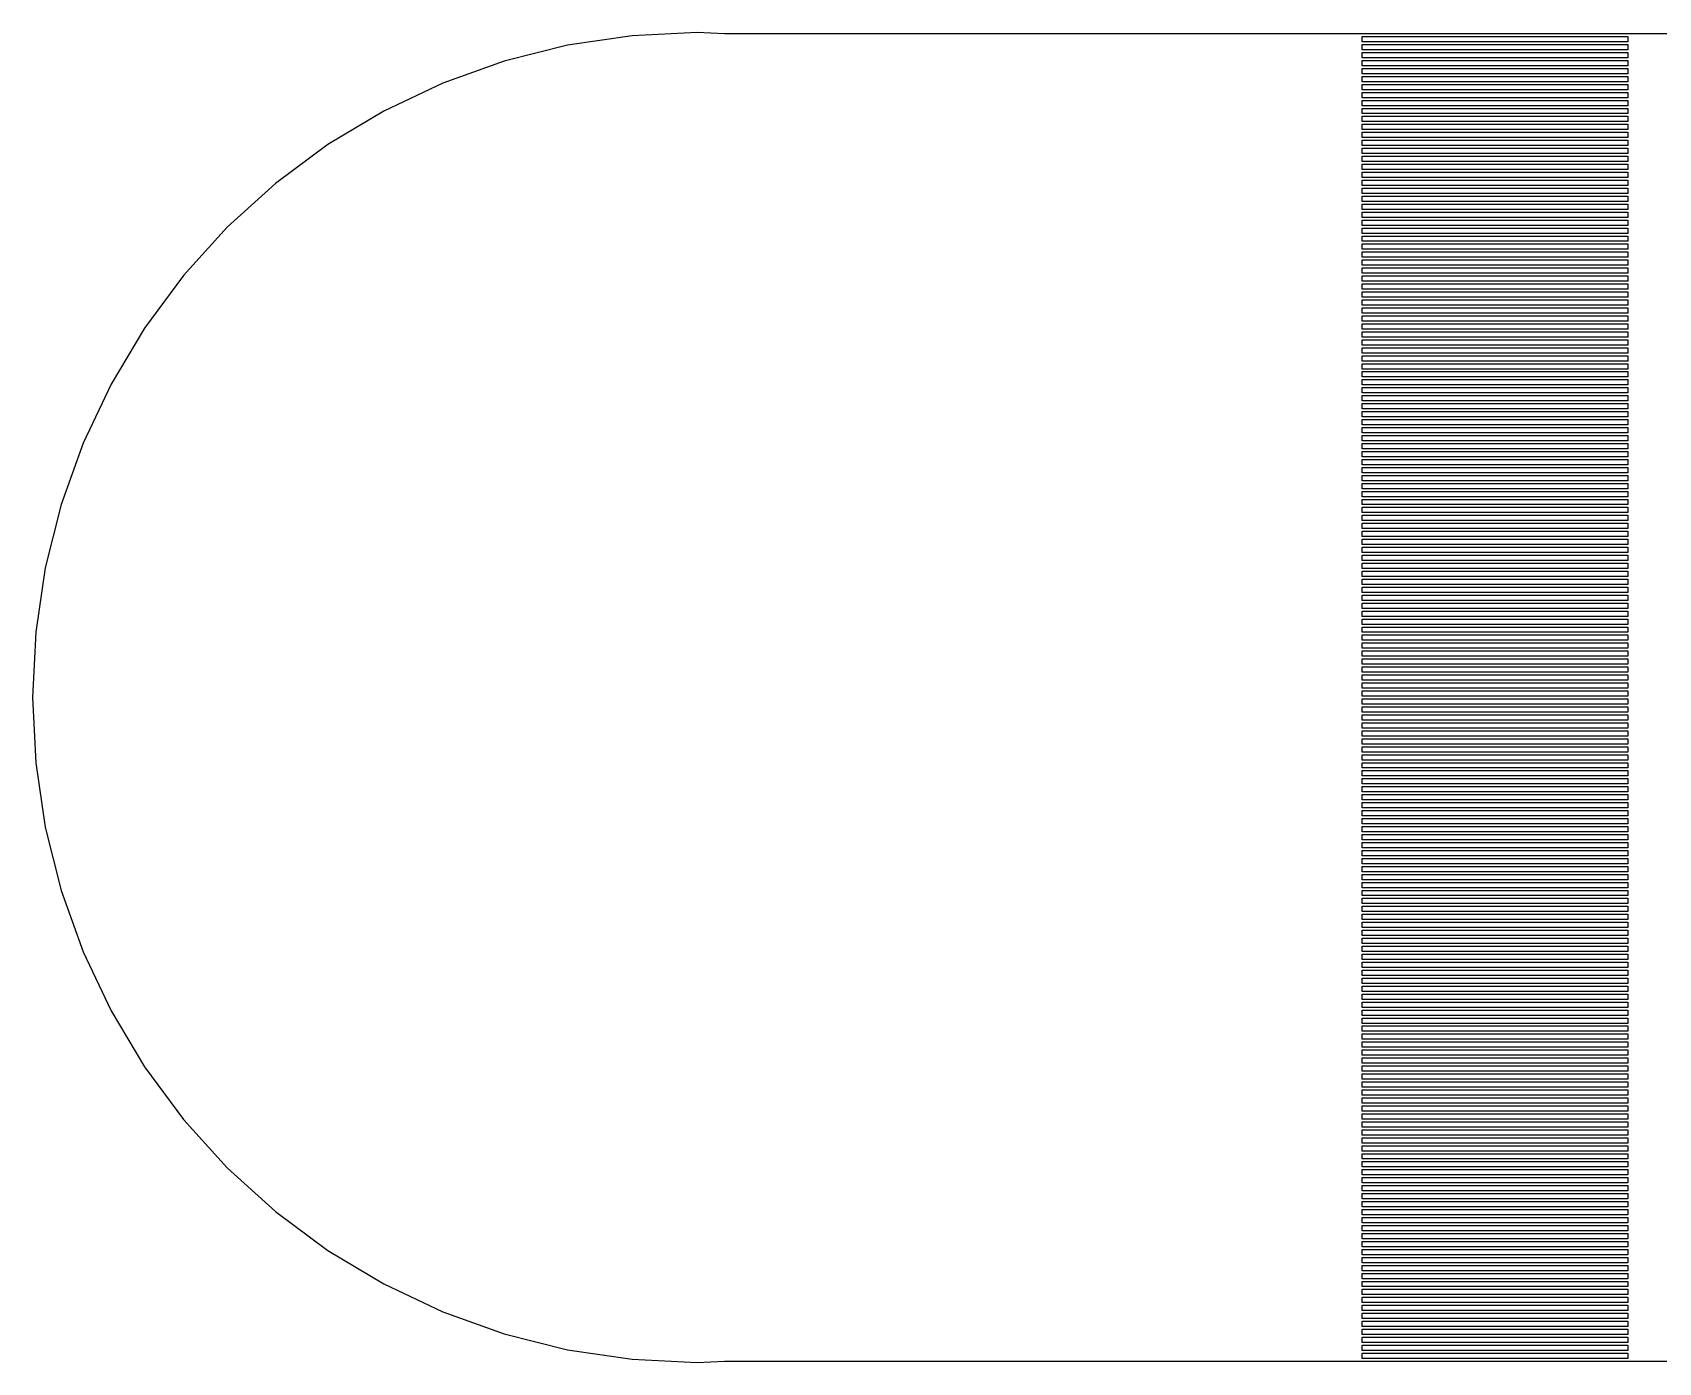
# Model space of a CAD drawing. Extents: x 0.5 to 47.5, y 0.5 to 53.5.
# Drawn here: x 0.5 to 6.62, y 30.5 to 35.5 of the extents above; entities that cross this region are included whole.
import ezdxf

# ---------------------------------------------------------------- set-up
doc = ezdxf.new("R2010")
doc.units = 0

msp = doc.modelspace()

# ---------------------------------------------------------------- linework, layer by layer
for p, q in [((2.75496, 35.488), (2.51228, 35.452)), ((3, 35.5), (2.75496, 35.488)), ((3.10187, 35.495), (3, 35.5)), ((8.89813, 35.495), (3.10187, 35.495)), ((5.5, 35.465), (5.5, 35.485)), ((5.5, 35.485), (6.5, 35.485)), ((6.5, 35.485), (6.5, 35.465)), ((2.51228, 35.452), (2.27429, 35.3923)), ((6.5, 35.465), (5.5, 35.465)), ((5.5, 35.435), (5.5, 35.455)), ((5.5, 35.455), (6.5, 35.455)), ((6.5, 35.435), (5.5, 35.435)), ((5.5, 35.405), (5.5, 35.425)), ((5.5, 35.425), (6.5, 35.425)), ((6.5, 35.455), (6.5, 35.435)), ((6.5, 35.425), (6.5, 35.405)), ((2.27429, 35.3923), (2.0433, 35.3097)), ((6.5, 35.405), (5.5, 35.405)), ((5.5, 35.375), (5.5, 35.395)), ((5.5, 35.395), (6.5, 35.395)), ((6.5, 35.375), (5.5, 35.375)), ((5.5, 35.345), (5.5, 35.365)), ((5.5, 35.365), (6.5, 35.365)), ((6.5, 35.345), (5.5, 35.345)), ((6.5, 35.395), (6.5, 35.375)), ((6.5, 35.365), (6.5, 35.345)), ((2.0433, 35.3097), (1.82152, 35.2048)), ((5.5, 35.315), (5.5, 35.335)), ((5.5, 35.335), (6.5, 35.335)), ((6.5, 35.315), (5.5, 35.315)), ((5.5, 35.285), (5.5, 35.305)), ((5.5, 35.305), (6.5, 35.305)), ((6.5, 35.285), (5.5, 35.285)), ((6.5, 35.335), (6.5, 35.315)), ((6.5, 35.305), (6.5, 35.285)), ((5.5, 35.255), (5.5, 35.275)), ((5.5, 35.275), (6.5, 35.275)), ((6.5, 35.255), (5.5, 35.255)), ((5.5, 35.225), (5.5, 35.245)), ((5.5, 35.245), (6.5, 35.245)), ((6.5, 35.225), (5.5, 35.225)), ((6.5, 35.275), (6.5, 35.255)), ((6.5, 35.245), (6.5, 35.225)), ((1.82152, 35.2048), (1.61108, 35.0787)), ((5.5, 35.195), (5.5, 35.215)), ((5.5, 35.215), (6.5, 35.215)), ((6.5, 35.195), (5.5, 35.195)), ((5.5, 35.165), (5.5, 35.185)), ((5.5, 35.185), (6.5, 35.185)), ((6.5, 35.165), (5.5, 35.165)), ((6.5, 35.215), (6.5, 35.195)), ((6.5, 35.185), (6.5, 35.165)), ((5.5, 35.135), (5.5, 35.155)), ((5.5, 35.155), (6.5, 35.155)), ((6.5, 35.135), (5.5, 35.135)), ((5.5, 35.105), (5.5, 35.125)), ((5.5, 35.125), (6.5, 35.125)), ((6.5, 35.105), (5.5, 35.105)), ((6.5, 35.155), (6.5, 35.135)), ((6.5, 35.125), (6.5, 35.105)), ((1.61108, 35.0787), (1.41403, 34.9325)), ((5.5, 35.075), (5.5, 35.095)), ((5.5, 35.095), (6.5, 35.095)), ((6.5, 35.075), (5.5, 35.075)), ((5.5, 35.045), (5.5, 35.065)), ((5.5, 35.065), (6.5, 35.065)), ((6.5, 35.045), (5.5, 35.045)), ((6.5, 35.095), (6.5, 35.075)), ((6.5, 35.065), (6.5, 35.045)), ((5.5, 35.015), (5.5, 35.035)), ((5.5, 35.035), (6.5, 35.035)), ((6.5, 35.015), (5.5, 35.015)), ((5.5, 34.985), (5.5, 35.005)), ((5.5, 35.005), (6.5, 35.005)), ((6.5, 34.985), (5.5, 34.985)), ((6.5, 35.035), (6.5, 35.015)), ((6.5, 35.005), (6.5, 34.985)), ((1.41403, 34.9325), (1.23224, 34.7678)), ((5.5, 34.955), (5.5, 34.975)), ((5.5, 34.975), (6.5, 34.975)), ((6.5, 34.955), (5.5, 34.955)), ((5.5, 34.925), (5.5, 34.945)), ((5.5, 34.945), (6.5, 34.945)), ((6.5, 34.925), (5.5, 34.925)), ((6.5, 34.975), (6.5, 34.955)), ((6.5, 34.945), (6.5, 34.925)), ((5.5, 34.895), (5.5, 34.915)), ((5.5, 34.915), (6.5, 34.915)), ((6.5, 34.895), (5.5, 34.895)), ((5.5, 34.865), (5.5, 34.885)), ((5.5, 34.885), (6.5, 34.885)), ((6.5, 34.865), (5.5, 34.865)), ((6.5, 34.915), (6.5, 34.895)), ((6.5, 34.885), (6.5, 34.865)), ((5.5, 34.835), (5.5, 34.855)), ((5.5, 34.855), (6.5, 34.855)), ((6.5, 34.835), (5.5, 34.835)), ((5.5, 34.805), (5.5, 34.825)), ((5.5, 34.825), (6.5, 34.825)), ((6.5, 34.805), (5.5, 34.805)), ((5.5, 34.775), (5.5, 34.795)), ((5.5, 34.795), (6.5, 34.795)), ((6.5, 34.855), (6.5, 34.835)), ((6.5, 34.825), (6.5, 34.805)), ((6.5, 34.795), (6.5, 34.775)), ((1.23224, 34.7678), (1.06747, 34.586)), ((6.5, 34.775), (5.5, 34.775)), ((5.5, 34.745), (5.5, 34.765)), ((5.5, 34.765), (6.5, 34.765)), ((6.5, 34.745), (5.5, 34.745)), ((5.5, 34.715), (5.5, 34.735)), ((5.5, 34.735), (6.5, 34.735)), ((6.5, 34.765), (6.5, 34.745)), ((6.5, 34.735), (6.5, 34.715)), ((6.5, 34.715), (5.5, 34.715)), ((5.5, 34.685), (5.5, 34.705)), ((5.5, 34.705), (6.5, 34.705)), ((6.5, 34.685), (5.5, 34.685)), ((5.5, 34.655), (5.5, 34.675)), ((5.5, 34.675), (6.5, 34.675)), ((6.5, 34.705), (6.5, 34.685)), ((6.5, 34.675), (6.5, 34.655)), ((6.5, 34.655), (5.5, 34.655)), ((5.5, 34.625), (5.5, 34.645)), ((5.5, 34.645), (6.5, 34.645)), ((6.5, 34.625), (5.5, 34.625)), ((5.5, 34.595), (5.5, 34.615)), ((5.5, 34.615), (6.5, 34.615)), ((6.5, 34.645), (6.5, 34.625)), ((6.5, 34.615), (6.5, 34.595)), ((1.06747, 34.586), (0.92134, 34.3889)), ((6.5, 34.595), (5.5, 34.595)), ((5.5, 34.565), (5.5, 34.585)), ((5.5, 34.585), (6.5, 34.585)), ((6.5, 34.565), (5.5, 34.565)), ((5.5, 34.535), (5.5, 34.555)), ((5.5, 34.555), (6.5, 34.555)), ((6.5, 34.585), (6.5, 34.565)), ((6.5, 34.555), (6.5, 34.535)), ((6.5, 34.535), (5.5, 34.535)), ((5.5, 34.505), (5.5, 34.525)), ((5.5, 34.525), (6.5, 34.525)), ((6.5, 34.505), (5.5, 34.505)), ((5.5, 34.475), (5.5, 34.495)), ((5.5, 34.495), (6.5, 34.495)), ((6.5, 34.525), (6.5, 34.505)), ((6.5, 34.495), (6.5, 34.475)), ((6.5, 34.475), (5.5, 34.475)), ((5.5, 34.445), (5.5, 34.465)), ((5.5, 34.465), (6.5, 34.465)), ((6.5, 34.445), (5.5, 34.445)), ((5.5, 34.415), (5.5, 34.435)), ((5.5, 34.435), (6.5, 34.435)), ((6.5, 34.465), (6.5, 34.445)), ((6.5, 34.435), (6.5, 34.415)), ((0.92134, 34.3889), (0.79521, 34.1785)), ((6.5, 34.415), (5.5, 34.415)), ((5.5, 34.385), (5.5, 34.405)), ((5.5, 34.405), (6.5, 34.405)), ((6.5, 34.385), (5.5, 34.385)), ((5.5, 34.355), (5.5, 34.375)), ((5.5, 34.375), (6.5, 34.375)), ((6.5, 34.405), (6.5, 34.385)), ((6.5, 34.375), (6.5, 34.355)), ((6.5, 34.355), (5.5, 34.355)), ((5.5, 34.325), (5.5, 34.345)), ((5.5, 34.345), (6.5, 34.345)), ((6.5, 34.325), (5.5, 34.325)), ((5.5, 34.295), (5.5, 34.315)), ((5.5, 34.315), (6.5, 34.315)), ((6.5, 34.345), (6.5, 34.325)), ((6.5, 34.315), (6.5, 34.295)), ((6.5, 34.295), (5.5, 34.295)), ((5.5, 34.265), (5.5, 34.285)), ((5.5, 34.285), (6.5, 34.285)), ((6.5, 34.265), (5.5, 34.265)), ((5.5, 34.235), (5.5, 34.255)), ((5.5, 34.255), (6.5, 34.255)), ((6.5, 34.285), (6.5, 34.265)), ((6.5, 34.255), (6.5, 34.235)), ((6.5, 34.235), (5.5, 34.235)), ((5.5, 34.205), (5.5, 34.225)), ((5.5, 34.225), (6.5, 34.225)), ((6.5, 34.205), (5.5, 34.205)), ((5.5, 34.175), (5.5, 34.195)), ((5.5, 34.195), (6.5, 34.195)), ((6.5, 34.225), (6.5, 34.205)), ((6.5, 34.195), (6.5, 34.175)), ((0.79521, 34.1785), (0.69031, 33.9567)), ((6.5, 34.175), (5.5, 34.175)), ((5.5, 34.145), (5.5, 34.165)), ((5.5, 34.165), (6.5, 34.165)), ((6.5, 34.145), (5.5, 34.145)), ((5.5, 34.115), (5.5, 34.135)), ((5.5, 34.135), (6.5, 34.135)), ((6.5, 34.165), (6.5, 34.145)), ((6.5, 34.135), (6.5, 34.115)), ((6.5, 34.115), (5.5, 34.115)), ((5.5, 34.085), (5.5, 34.105)), ((5.5, 34.105), (6.5, 34.105)), ((6.5, 34.085), (5.5, 34.085)), ((5.5, 34.055), (5.5, 34.075)), ((5.5, 34.075), (6.5, 34.075)), ((6.5, 34.105), (6.5, 34.085)), ((6.5, 34.075), (6.5, 34.055)), ((6.5, 34.055), (5.5, 34.055)), ((5.5, 34.025), (5.5, 34.045)), ((5.5, 34.045), (6.5, 34.045)), ((6.5, 34.025), (5.5, 34.025)), ((5.5, 33.995), (5.5, 34.015)), ((5.5, 34.015), (6.5, 34.015)), ((6.5, 34.045), (6.5, 34.025)), ((6.5, 34.015), (6.5, 33.995)), ((0.69031, 33.9567), (0.60765, 33.7257)), ((6.5, 33.995), (5.5, 33.995)), ((5.5, 33.965), (5.5, 33.985)), ((5.5, 33.985), (6.5, 33.985)), ((6.5, 33.965), (5.5, 33.965)), ((5.5, 33.935), (5.5, 33.955)), ((5.5, 33.955), (6.5, 33.955)), ((6.5, 33.985), (6.5, 33.965)), ((6.5, 33.955), (6.5, 33.935)), ((6.5, 33.935), (5.5, 33.935)), ((5.5, 33.905), (5.5, 33.925)), ((5.5, 33.925), (6.5, 33.925)), ((6.5, 33.905), (5.5, 33.905)), ((5.5, 33.875), (5.5, 33.895)), ((5.5, 33.895), (6.5, 33.895)), ((6.5, 33.925), (6.5, 33.905)), ((6.5, 33.895), (6.5, 33.875)), ((6.5, 33.875), (5.5, 33.875)), ((5.5, 33.845), (5.5, 33.865)), ((5.5, 33.865), (6.5, 33.865)), ((6.5, 33.845), (5.5, 33.845)), ((5.5, 33.815), (5.5, 33.835)), ((5.5, 33.835), (6.5, 33.835)), ((6.5, 33.865), (6.5, 33.845)), ((6.5, 33.835), (6.5, 33.815)), ((6.5, 33.815), (5.5, 33.815)), ((5.5, 33.785), (5.5, 33.805)), ((5.5, 33.805), (6.5, 33.805)), ((6.5, 33.785), (5.5, 33.785)), ((5.5, 33.755), (5.5, 33.775)), ((5.5, 33.775), (6.5, 33.775)), ((6.5, 33.755), (5.5, 33.755)), ((6.5, 33.805), (6.5, 33.785)), ((6.5, 33.775), (6.5, 33.755)), ((0.60765, 33.7257), (0.54805, 33.4877)), ((5.5, 33.725), (5.5, 33.745)), ((5.5, 33.745), (6.5, 33.745)), ((6.5, 33.725), (5.5, 33.725)), ((5.5, 33.695), (5.5, 33.715)), ((5.5, 33.715), (6.5, 33.715)), ((6.5, 33.695), (5.5, 33.695)), ((6.5, 33.745), (6.5, 33.725)), ((6.5, 33.715), (6.5, 33.695)), ((5.5, 33.665), (5.5, 33.685)), ((5.5, 33.685), (6.5, 33.685)), ((6.5, 33.665), (5.5, 33.665)), ((5.5, 33.635), (5.5, 33.655)), ((5.5, 33.655), (6.5, 33.655)), ((6.5, 33.635), (5.5, 33.635)), ((6.5, 33.685), (6.5, 33.665)), ((6.5, 33.655), (6.5, 33.635)), ((5.5, 33.605), (5.5, 33.625)), ((5.5, 33.625), (6.5, 33.625)), ((6.5, 33.605), (5.5, 33.605)), ((5.5, 33.575), (5.5, 33.595)), ((5.5, 33.595), (6.5, 33.595)), ((6.5, 33.575), (5.5, 33.575)), ((6.5, 33.625), (6.5, 33.605)), ((6.5, 33.595), (6.5, 33.575)), ((5.5, 33.545), (5.5, 33.565)), ((5.5, 33.565), (6.5, 33.565)), ((6.5, 33.545), (5.5, 33.545)), ((5.5, 33.515), (5.5, 33.535)), ((5.5, 33.535), (6.5, 33.535)), ((6.5, 33.515), (5.5, 33.515)), ((6.5, 33.565), (6.5, 33.545)), ((6.5, 33.535), (6.5, 33.515)), ((0.54805, 33.4877), (0.51204, 33.245)), ((5.5, 33.485), (5.5, 33.505)), ((5.5, 33.505), (6.5, 33.505)), ((6.5, 33.485), (5.5, 33.485)), ((5.5, 33.455), (5.5, 33.475)), ((5.5, 33.475), (6.5, 33.475)), ((6.5, 33.455), (5.5, 33.455)), ((6.5, 33.505), (6.5, 33.485)), ((6.5, 33.475), (6.5, 33.455)), ((5.5, 33.425), (5.5, 33.445)), ((5.5, 33.445), (6.5, 33.445)), ((6.5, 33.425), (5.5, 33.425)), ((5.5, 33.395), (5.5, 33.415)), ((5.5, 33.415), (6.5, 33.415)), ((6.5, 33.395), (5.5, 33.395)), ((6.5, 33.445), (6.5, 33.425)), ((6.5, 33.415), (6.5, 33.395)), ((5.5, 33.365), (5.5, 33.385)), ((5.5, 33.385), (6.5, 33.385)), ((6.5, 33.365), (5.5, 33.365)), ((5.5, 33.335), (5.5, 33.355)), ((5.5, 33.355), (6.5, 33.355)), ((6.5, 33.335), (5.5, 33.335)), ((6.5, 33.385), (6.5, 33.365)), ((6.5, 33.355), (6.5, 33.335)), ((5.5, 33.305), (5.5, 33.325)), ((5.5, 33.325), (6.5, 33.325)), ((6.5, 33.305), (5.5, 33.305)), ((5.5, 33.275), (5.5, 33.295)), ((5.5, 33.295), (6.5, 33.295)), ((6.5, 33.275), (5.5, 33.275)), ((6.5, 33.325), (6.5, 33.305)), ((6.5, 33.295), (6.5, 33.275)), ((0.51204, 33.245), (0.5, 33)), ((5.5, 33.245), (5.5, 33.265)), ((5.5, 33.265), (6.5, 33.265)), ((6.5, 33.245), (5.5, 33.245)), ((5.5, 33.215), (5.5, 33.235)), ((5.5, 33.235), (6.5, 33.235)), ((6.5, 33.215), (5.5, 33.215)), ((5.5, 33.185), (5.5, 33.205)), ((5.5, 33.205), (6.5, 33.205)), ((6.5, 33.265), (6.5, 33.245)), ((6.5, 33.235), (6.5, 33.215)), ((6.5, 33.205), (6.5, 33.185)), ((6.5, 33.185), (5.5, 33.185)), ((5.5, 33.155), (5.5, 33.175)), ((5.5, 33.175), (6.5, 33.175)), ((6.5, 33.155), (5.5, 33.155)), ((5.5, 33.125), (5.5, 33.145)), ((5.5, 33.145), (6.5, 33.145)), ((6.5, 33.175), (6.5, 33.155)), ((6.5, 33.145), (6.5, 33.125)), ((6.5, 33.125), (5.5, 33.125)), ((5.5, 33.095), (5.5, 33.115)), ((5.5, 33.115), (6.5, 33.115)), ((6.5, 33.095), (5.5, 33.095)), ((5.5, 33.065), (5.5, 33.085)), ((5.5, 33.085), (6.5, 33.085)), ((6.5, 33.115), (6.5, 33.095)), ((6.5, 33.085), (6.5, 33.065)), ((6.5, 33.065), (5.5, 33.065)), ((5.5, 33.035), (5.5, 33.055)), ((5.5, 33.055), (6.5, 33.055)), ((6.5, 33.035), (5.5, 33.035)), ((5.5, 33.005), (5.5, 33.025)), ((5.5, 33.025), (6.5, 33.025)), ((6.5, 33.055), (6.5, 33.035)), ((6.5, 33.025), (6.5, 33.005)), ((0.5, 33), (0.51204, 32.755)), ((6.5, 33.005), (5.5, 33.005)), ((5.5, 32.975), (5.5, 32.995)), ((5.5, 32.995), (6.5, 32.995)), ((6.5, 32.975), (5.5, 32.975)), ((5.5, 32.945), (5.5, 32.965)), ((5.5, 32.965), (6.5, 32.965)), ((6.5, 32.995), (6.5, 32.975)), ((6.5, 32.965), (6.5, 32.945)), ((6.5, 32.945), (5.5, 32.945)), ((5.5, 32.915), (5.5, 32.935)), ((5.5, 32.935), (6.5, 32.935)), ((6.5, 32.915), (5.5, 32.915)), ((5.5, 32.885), (5.5, 32.905)), ((5.5, 32.905), (6.5, 32.905)), ((6.5, 32.935), (6.5, 32.915)), ((6.5, 32.905), (6.5, 32.885)), ((6.5, 32.885), (5.5, 32.885)), ((5.5, 32.855), (5.5, 32.875)), ((5.5, 32.875), (6.5, 32.875)), ((6.5, 32.855), (5.5, 32.855)), ((5.5, 32.825), (5.5, 32.845)), ((5.5, 32.845), (6.5, 32.845)), ((6.5, 32.875), (6.5, 32.855)), ((6.5, 32.845), (6.5, 32.825)), ((6.5, 32.825), (5.5, 32.825)), ((5.5, 32.795), (5.5, 32.815)), ((5.5, 32.815), (6.5, 32.815)), ((6.5, 32.795), (5.5, 32.795)), ((5.5, 32.765), (5.5, 32.785)), ((5.5, 32.785), (6.5, 32.785)), ((6.5, 32.815), (6.5, 32.795)), ((6.5, 32.785), (6.5, 32.765)), ((0.51204, 32.755), (0.54805, 32.5123)), ((6.5, 32.765), (5.5, 32.765)), ((5.5, 32.735), (5.5, 32.755)), ((5.5, 32.755), (6.5, 32.755)), ((6.5, 32.735), (5.5, 32.735)), ((5.5, 32.705), (5.5, 32.725)), ((5.5, 32.725), (6.5, 32.725)), ((6.5, 32.755), (6.5, 32.735)), ((6.5, 32.725), (6.5, 32.705)), ((6.5, 32.705), (5.5, 32.705)), ((5.5, 32.675), (5.5, 32.695)), ((5.5, 32.695), (6.5, 32.695)), ((6.5, 32.675), (5.5, 32.675)), ((5.5, 32.645), (5.5, 32.665)), ((5.5, 32.665), (6.5, 32.665)), ((6.5, 32.695), (6.5, 32.675)), ((6.5, 32.665), (6.5, 32.645)), ((6.5, 32.645), (5.5, 32.645)), ((5.5, 32.615), (5.5, 32.635)), ((5.5, 32.635), (6.5, 32.635)), ((6.5, 32.615), (5.5, 32.615)), ((5.5, 32.585), (5.5, 32.605)), ((5.5, 32.605), (6.5, 32.605)), ((6.5, 32.635), (6.5, 32.615)), ((6.5, 32.605), (6.5, 32.585)), ((6.5, 32.585), (5.5, 32.585)), ((5.5, 32.555), (5.5, 32.575)), ((5.5, 32.575), (6.5, 32.575)), ((6.5, 32.555), (5.5, 32.555)), ((5.5, 32.525), (5.5, 32.545)), ((5.5, 32.545), (6.5, 32.545)), ((6.5, 32.575), (6.5, 32.555)), ((6.5, 32.545), (6.5, 32.525)), ((0.54805, 32.5123), (0.60765, 32.2743)), ((6.5, 32.525), (5.5, 32.525)), ((5.5, 32.495), (5.5, 32.515)), ((5.5, 32.515), (6.5, 32.515)), ((6.5, 32.495), (5.5, 32.495)), ((5.5, 32.465), (5.5, 32.485)), ((5.5, 32.485), (6.5, 32.485)), ((6.5, 32.515), (6.5, 32.495)), ((6.5, 32.485), (6.5, 32.465)), ((6.5, 32.465), (5.5, 32.465)), ((5.5, 32.435), (5.5, 32.455)), ((5.5, 32.455), (6.5, 32.455)), ((6.5, 32.435), (5.5, 32.435)), ((5.5, 32.405), (5.5, 32.425)), ((5.5, 32.425), (6.5, 32.425)), ((6.5, 32.455), (6.5, 32.435)), ((6.5, 32.425), (6.5, 32.405)), ((6.5, 32.405), (5.5, 32.405)), ((5.5, 32.375), (5.5, 32.395)), ((5.5, 32.395), (6.5, 32.395)), ((6.5, 32.375), (5.5, 32.375)), ((5.5, 32.345), (5.5, 32.365)), ((5.5, 32.365), (6.5, 32.365)), ((6.5, 32.395), (6.5, 32.375)), ((6.5, 32.365), (6.5, 32.345)), ((6.5, 32.345), (5.5, 32.345)), ((5.5, 32.315), (5.5, 32.335)), ((5.5, 32.335), (6.5, 32.335)), ((6.5, 32.315), (5.5, 32.315)), ((5.5, 32.285), (5.5, 32.305)), ((5.5, 32.305), (6.5, 32.305)), ((6.5, 32.335), (6.5, 32.315)), ((6.5, 32.305), (6.5, 32.285)), ((0.60765, 32.2743), (0.69031, 32.0433)), ((6.5, 32.285), (5.5, 32.285)), ((5.5, 32.255), (5.5, 32.275)), ((5.5, 32.275), (6.5, 32.275)), ((6.5, 32.255), (5.5, 32.255)), ((5.5, 32.225), (5.5, 32.245)), ((5.5, 32.245), (6.5, 32.245)), ((6.5, 32.275), (6.5, 32.255)), ((6.5, 32.245), (6.5, 32.225)), ((6.5, 32.225), (5.5, 32.225)), ((5.5, 32.195), (5.5, 32.215)), ((5.5, 32.215), (6.5, 32.215)), ((6.5, 32.195), (5.5, 32.195)), ((5.5, 32.165), (5.5, 32.185)), ((5.5, 32.185), (6.5, 32.185)), ((6.5, 32.165), (5.5, 32.165)), ((6.5, 32.215), (6.5, 32.195)), ((6.5, 32.185), (6.5, 32.165)), ((5.5, 32.135), (5.5, 32.155)), ((5.5, 32.155), (6.5, 32.155)), ((6.5, 32.135), (5.5, 32.135)), ((5.5, 32.105), (5.5, 32.125)), ((5.5, 32.125), (6.5, 32.125)), ((6.5, 32.105), (5.5, 32.105)), ((6.5, 32.155), (6.5, 32.135)), ((6.5, 32.125), (6.5, 32.105)), ((0.69031, 32.0433), (0.79521, 31.8215)), ((5.5, 32.075), (5.5, 32.095)), ((5.5, 32.095), (6.5, 32.095)), ((6.5, 32.075), (5.5, 32.075)), ((5.5, 32.045), (5.5, 32.065)), ((5.5, 32.065), (6.5, 32.065)), ((6.5, 32.045), (5.5, 32.045)), ((6.5, 32.095), (6.5, 32.075)), ((6.5, 32.065), (6.5, 32.045)), ((5.5, 32.015), (5.5, 32.035)), ((5.5, 32.035), (6.5, 32.035)), ((6.5, 32.015), (5.5, 32.015)), ((5.5, 31.985), (5.5, 32.005)), ((5.5, 32.005), (6.5, 32.005)), ((6.5, 31.985), (5.5, 31.985)), ((6.5, 32.035), (6.5, 32.015)), ((6.5, 32.005), (6.5, 31.985)), ((5.5, 31.955), (5.5, 31.975)), ((5.5, 31.975), (6.5, 31.975)), ((6.5, 31.955), (5.5, 31.955)), ((5.5, 31.925), (5.5, 31.945)), ((5.5, 31.945), (6.5, 31.945)), ((6.5, 31.925), (5.5, 31.925)), ((6.5, 31.975), (6.5, 31.955)), ((6.5, 31.945), (6.5, 31.925)), ((5.5, 31.895), (5.5, 31.915)), ((5.5, 31.915), (6.5, 31.915)), ((6.5, 31.895), (5.5, 31.895)), ((5.5, 31.865), (5.5, 31.885)), ((5.5, 31.885), (6.5, 31.885)), ((6.5, 31.865), (5.5, 31.865)), ((6.5, 31.915), (6.5, 31.895)), ((6.5, 31.885), (6.5, 31.865)), ((0.79521, 31.8215), (0.92134, 31.6111)), ((5.5, 31.835), (5.5, 31.855)), ((5.5, 31.855), (6.5, 31.855)), ((6.5, 31.835), (5.5, 31.835)), ((5.5, 31.805), (5.5, 31.825)), ((5.5, 31.825), (6.5, 31.825)), ((6.5, 31.805), (5.5, 31.805)), ((6.5, 31.855), (6.5, 31.835)), ((6.5, 31.825), (6.5, 31.805)), ((5.5, 31.775), (5.5, 31.795)), ((5.5, 31.795), (6.5, 31.795)), ((6.5, 31.775), (5.5, 31.775)), ((5.5, 31.745), (5.5, 31.765)), ((5.5, 31.765), (6.5, 31.765)), ((6.5, 31.745), (5.5, 31.745)), ((6.5, 31.795), (6.5, 31.775)), ((6.5, 31.765), (6.5, 31.745)), ((5.5, 31.715), (5.5, 31.735)), ((5.5, 31.735), (6.5, 31.735)), ((6.5, 31.715), (5.5, 31.715)), ((5.5, 31.685), (5.5, 31.705)), ((5.5, 31.705), (6.5, 31.705)), ((6.5, 31.685), (5.5, 31.685)), ((6.5, 31.735), (6.5, 31.715)), ((6.5, 31.705), (6.5, 31.685)), ((5.5, 31.655), (5.5, 31.675)), ((5.5, 31.675), (6.5, 31.675)), ((6.5, 31.655), (5.5, 31.655)), ((5.5, 31.625), (5.5, 31.645)), ((5.5, 31.645), (6.5, 31.645)), ((6.5, 31.625), (5.5, 31.625)), ((5.5, 31.595), (5.5, 31.615)), ((5.5, 31.615), (6.5, 31.615)), ((6.5, 31.675), (6.5, 31.655)), ((6.5, 31.645), (6.5, 31.625)), ((6.5, 31.615), (6.5, 31.595)), ((0.92134, 31.6111), (1.06747, 31.414)), ((6.5, 31.595), (5.5, 31.595)), ((5.5, 31.565), (5.5, 31.585)), ((5.5, 31.585), (6.5, 31.585)), ((6.5, 31.565), (5.5, 31.565)), ((5.5, 31.535), (5.5, 31.555)), ((5.5, 31.555), (6.5, 31.555)), ((6.5, 31.585), (6.5, 31.565)), ((6.5, 31.555), (6.5, 31.535)), ((6.5, 31.535), (5.5, 31.535)), ((5.5, 31.505), (5.5, 31.525)), ((5.5, 31.525), (6.5, 31.525)), ((6.5, 31.505), (5.5, 31.505)), ((5.5, 31.475), (5.5, 31.495)), ((5.5, 31.495), (6.5, 31.495)), ((6.5, 31.525), (6.5, 31.505)), ((6.5, 31.495), (6.5, 31.475)), ((6.5, 31.475), (5.5, 31.475)), ((5.5, 31.445), (5.5, 31.465)), ((5.5, 31.465), (6.5, 31.465)), ((6.5, 31.445), (5.5, 31.445)), ((5.5, 31.415), (5.5, 31.435)), ((5.5, 31.435), (6.5, 31.435)), ((6.5, 31.465), (6.5, 31.445)), ((6.5, 31.435), (6.5, 31.415)), ((1.06747, 31.414), (1.23224, 31.2322)), ((6.5, 31.415), (5.5, 31.415)), ((5.5, 31.385), (5.5, 31.405)), ((5.5, 31.405), (6.5, 31.405)), ((6.5, 31.385), (5.5, 31.385)), ((5.5, 31.355), (5.5, 31.375)), ((5.5, 31.375), (6.5, 31.375)), ((6.5, 31.405), (6.5, 31.385)), ((6.5, 31.375), (6.5, 31.355)), ((6.5, 31.355), (5.5, 31.355)), ((5.5, 31.325), (5.5, 31.345)), ((5.5, 31.345), (6.5, 31.345)), ((6.5, 31.325), (5.5, 31.325)), ((5.5, 31.295), (5.5, 31.315)), ((5.5, 31.315), (6.5, 31.315)), ((6.5, 31.345), (6.5, 31.325)), ((6.5, 31.315), (6.5, 31.295)), ((6.5, 31.295), (5.5, 31.295)), ((5.5, 31.265), (5.5, 31.285)), ((5.5, 31.285), (6.5, 31.285)), ((6.5, 31.265), (5.5, 31.265)), ((5.5, 31.235), (5.5, 31.255)), ((5.5, 31.255), (6.5, 31.255)), ((6.5, 31.285), (6.5, 31.265)), ((6.5, 31.255), (6.5, 31.235)), ((1.23224, 31.2322), (1.41403, 31.0675)), ((6.5, 31.235), (5.5, 31.235)), ((5.5, 31.205), (5.5, 31.225)), ((5.5, 31.225), (6.5, 31.225)), ((6.5, 31.205), (5.5, 31.205)), ((5.5, 31.175), (5.5, 31.195)), ((5.5, 31.195), (6.5, 31.195)), ((6.5, 31.225), (6.5, 31.205)), ((6.5, 31.195), (6.5, 31.175)), ((6.5, 31.175), (5.5, 31.175)), ((5.5, 31.145), (5.5, 31.165)), ((5.5, 31.165), (6.5, 31.165)), ((6.5, 31.145), (5.5, 31.145)), ((5.5, 31.115), (5.5, 31.135)), ((5.5, 31.135), (6.5, 31.135)), ((6.5, 31.165), (6.5, 31.145)), ((6.5, 31.135), (6.5, 31.115)), ((1.41403, 31.0675), (1.61108, 30.9213)), ((6.5, 31.115), (5.5, 31.115)), ((5.5, 31.085), (5.5, 31.105)), ((5.5, 31.105), (6.5, 31.105)), ((6.5, 31.085), (5.5, 31.085)), ((5.5, 31.055), (5.5, 31.075)), ((5.5, 31.075), (6.5, 31.075)), ((6.5, 31.105), (6.5, 31.085)), ((6.5, 31.075), (6.5, 31.055)), ((6.5, 31.055), (5.5, 31.055)), ((5.5, 31.025), (5.5, 31.045)), ((5.5, 31.045), (6.5, 31.045)), ((6.5, 31.025), (5.5, 31.025)), ((5.5, 30.995), (5.5, 31.015)), ((5.5, 31.015), (6.5, 31.015)), ((6.5, 31.045), (6.5, 31.025)), ((6.5, 31.015), (6.5, 30.995)), ((6.5, 30.995), (5.5, 30.995)), ((5.5, 30.965), (5.5, 30.985)), ((5.5, 30.985), (6.5, 30.985)), ((6.5, 30.965), (5.5, 30.965)), ((5.5, 30.935), (5.5, 30.955)), ((5.5, 30.955), (6.5, 30.955)), ((6.5, 30.985), (6.5, 30.965)), ((6.5, 30.955), (6.5, 30.935)), ((1.61108, 30.9213), (1.82152, 30.7952)), ((6.5, 30.935), (5.5, 30.935)), ((5.5, 30.905), (5.5, 30.925)), ((5.5, 30.925), (6.5, 30.925)), ((6.5, 30.905), (5.5, 30.905)), ((5.5, 30.875), (5.5, 30.895)), ((5.5, 30.895), (6.5, 30.895)), ((6.5, 30.925), (6.5, 30.905)), ((6.5, 30.895), (6.5, 30.875)), ((6.5, 30.875), (5.5, 30.875)), ((5.5, 30.845), (5.5, 30.865)), ((5.5, 30.865), (6.5, 30.865)), ((6.5, 30.845), (5.5, 30.845)), ((5.5, 30.815), (5.5, 30.835)), ((5.5, 30.835), (6.5, 30.835)), ((6.5, 30.865), (6.5, 30.845)), ((6.5, 30.835), (6.5, 30.815)), ((1.82152, 30.7952), (2.0433, 30.6903)), ((6.5, 30.815), (5.5, 30.815)), ((5.5, 30.785), (5.5, 30.805)), ((5.5, 30.805), (6.5, 30.805)), ((6.5, 30.785), (5.5, 30.785)), ((5.5, 30.755), (5.5, 30.775)), ((5.5, 30.775), (6.5, 30.775)), ((6.5, 30.805), (6.5, 30.785)), ((6.5, 30.775), (6.5, 30.755)), ((6.5, 30.755), (5.5, 30.755)), ((5.5, 30.725), (5.5, 30.745)), ((5.5, 30.745), (6.5, 30.745)), ((6.5, 30.725), (5.5, 30.725)), ((5.5, 30.695), (5.5, 30.715)), ((5.5, 30.715), (6.5, 30.715)), ((6.5, 30.745), (6.5, 30.725)), ((6.5, 30.715), (6.5, 30.695)), ((2.0433, 30.6903), (2.27429, 30.6077)), ((6.5, 30.695), (5.5, 30.695)), ((5.5, 30.665), (5.5, 30.685)), ((5.5, 30.685), (6.5, 30.685)), ((6.5, 30.665), (5.5, 30.665)), ((5.5, 30.635), (5.5, 30.655)), ((5.5, 30.655), (6.5, 30.655)), ((6.5, 30.685), (6.5, 30.665)), ((6.5, 30.655), (6.5, 30.635)), ((2.27429, 30.6077), (2.51228, 30.548)), ((6.5, 30.635), (5.5, 30.635)), ((5.5, 30.605), (5.5, 30.625)), ((5.5, 30.625), (6.5, 30.625)), ((6.5, 30.605), (5.5, 30.605)), ((5.5, 30.575), (5.5, 30.595)), ((5.5, 30.595), (6.5, 30.595)), ((6.5, 30.625), (6.5, 30.605)), ((6.5, 30.595), (6.5, 30.575)), ((2.51228, 30.548), (2.75496, 30.512)), ((6.5, 30.575), (5.5, 30.575)), ((5.5, 30.545), (5.5, 30.565)), ((5.5, 30.565), (6.5, 30.565)), ((6.5, 30.545), (5.5, 30.545)), ((5.5, 30.515), (5.5, 30.535)), ((5.5, 30.535), (6.5, 30.535)), ((6.5, 30.515), (5.5, 30.515)), ((6.5, 30.565), (6.5, 30.545)), ((6.5, 30.535), (6.5, 30.515)), ((2.75496, 30.512), (3, 30.5)), ((3, 30.5), (3.10187, 30.505)), ((3.10187, 30.505), (8.89813, 30.505))]:
    msp.add_line(p, q)

doc.saveas('drawing.dxf')
